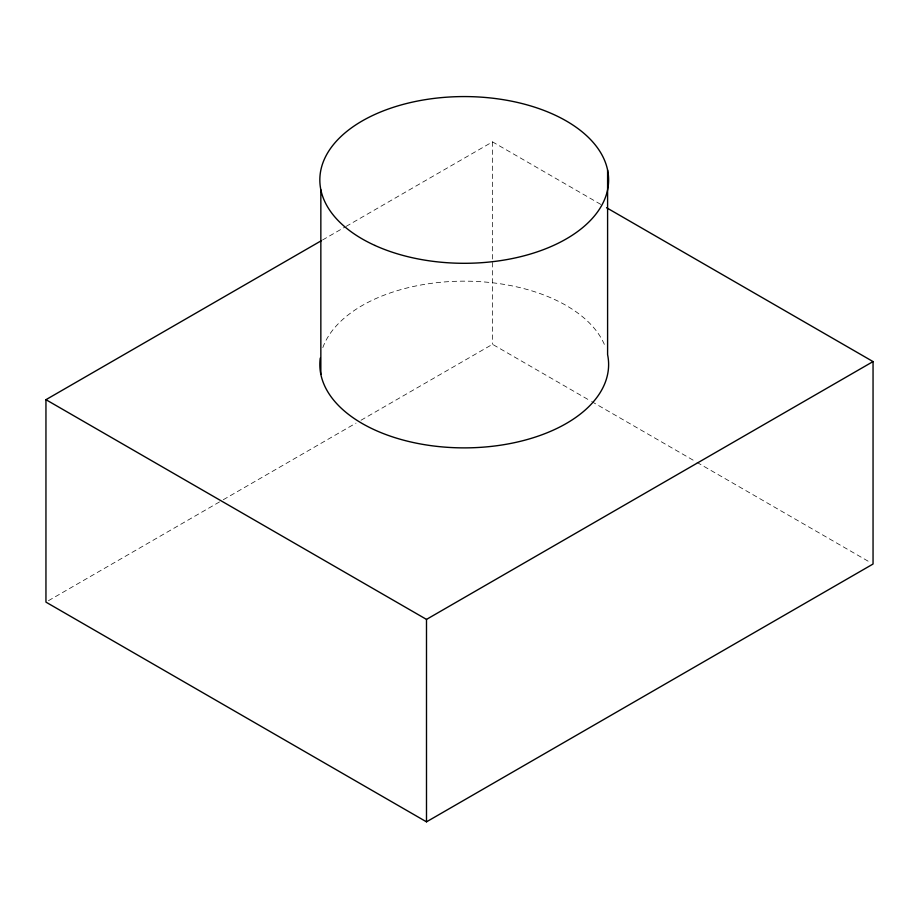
<?xml version="1.0" encoding="UTF-8"?>
<svg xmlns="http://www.w3.org/2000/svg" width="919" height="919" viewBox="0 0 919 919"><rect width="100%" height="100%" fill="white"/><g stroke="black" fill="none" stroke-linecap="round" stroke-linejoin="round"><path stroke-width="0.69" stroke-dasharray="4.59 3.45" d="M322.569 239.985L344.889 227.096M346.13 226.384L492.504 141.871L602.818 205.569M48.431 600.704L222.088 500.441M223.328 499.718L356.055 423.096M361.018 420.236L492.504 344.315L590.423 400.856M591.664 401.569L695.786 461.683M697.027 462.406L870.569 562.6M492.504 141.871L492.504 344.315M322.833 347.6A144.386 83.365 0 0 1 463.739 281.157A144.386 83.365 0 0 1 605.403 347.06"/><path stroke-width="1.38" d="M606.54 207.717L873.05 361.581L873.05 564.025L426.496 821.839L45.95 602.129L45.95 399.685L321.328 240.709M45.95 399.685L426.496 619.395L873.05 361.581M607.597 170.061L607.597 354.642A144.386 83.365 0 0 1 467.174 447.863A144.386 83.365 0 0 1 320.272 358.031M426.496 619.395L426.496 821.839M320.846 189.808L320.846 374.389M374.941 245.453A144.386 83.365 0 0 0 607.137 191.818A144.386 83.365 0 0 0 410.586 102.537A144.386 83.365 0 0 0 374.941 245.453"/></g></svg>
